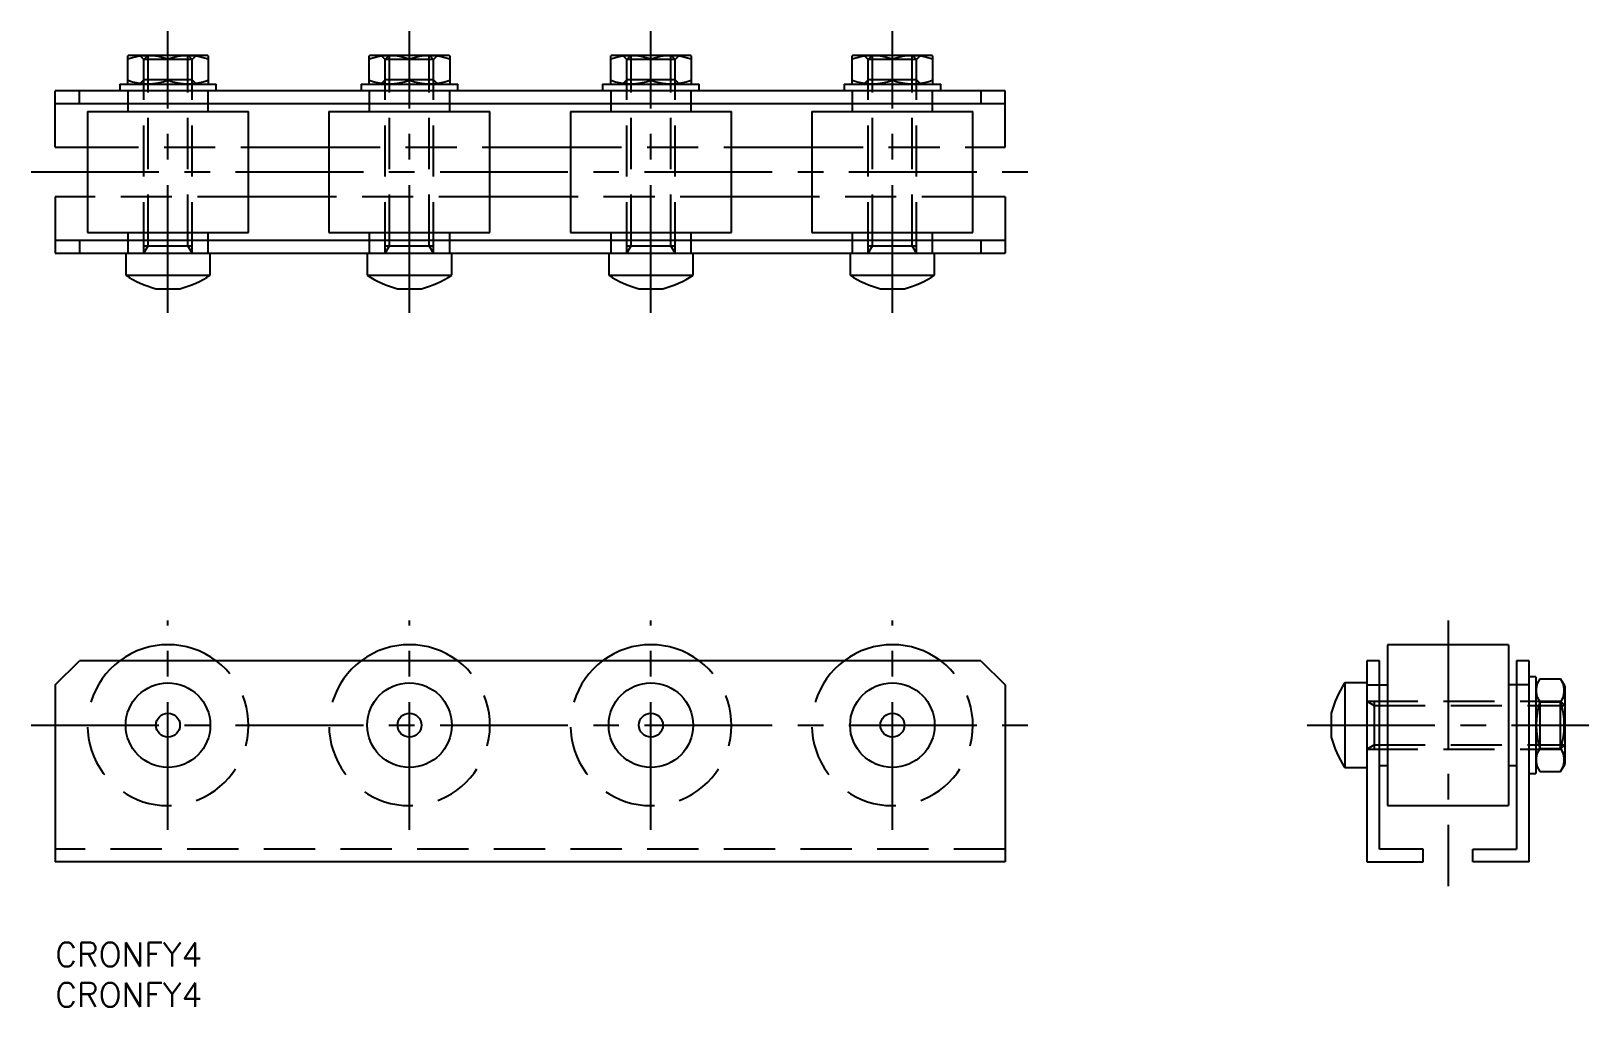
# Model space of a CAD drawing. Extents: x -3 to 191, y -8 to 113.
import ezdxf

# ---------------------------------------------------------------- set-up
doc = ezdxf.new("R2010")
doc.units = 0
doc.header["$LTSCALE"] = 0.5
doc.linetypes.add('CENTER', pattern=[50.8, 31.75, -6.35, 6.35, -6.35])
doc.linetypes.add('DASHED', pattern=[19.05, 12.7, -6.35])
for name, color, linetype in [('MSM_CENTER', 1, 'CENTER'), ('MSM_CONTINUOUS', 7, 'CONTINUOUS'), ('MSM_DASHED', 4, 'DASHED'), ('MSM_PART_NUMBER', 7, 'CONTINUOUS')]:
    doc.layers.add(name, color=color, linetype=linetype)
doc.styles.get("Standard").update_dxf_attribs({"font": 'txt.shx', "height": 3, "bigfont": 'bigfont.shx'})

# ---------------------------------------------------------------- blocks, each defined once
blk = doc.blocks.new('*U28')
at = {"layer": 'MSM_PART_NUMBER'}
blk.add_text('CRONFY4', height=3, dxfattribs=at).set_placement((0, -3))
blk = doc.blocks.new('*U29')
at = {"layer": 'MSM_PART_NUMBER'}
blk.add_text('CRONFY4', height=3, dxfattribs=at).set_placement((0, -8))

msp = doc.modelspace()

# ---------------------------------------------------------------- linework, layer by layer
at = {"layer": 'MSM_CENTER'}
for p, q in [((14, 78.24), (14, 113.24)), ((44, 78.24), (44, 113.24)), ((74, 78.24), (74, 113.24)), ((104, 78.24), (104, 113.24)), ((-3, 95.74), (121, 95.74)), ((14, 14), (14, 40)), ((44, 14), (44, 40)), ((74, 14), (74, 40)), ((104, 14), (104, 40)), ((173.03, 40), (173.03, 7)), ((-3, 27), (121, 27)), ((155.53, 27), (190.53, 27))]:
    msp.add_line(p, q, dxfattribs=at)
at = {"layer": 'MSM_CONTINUOUS'}
for p, q in [((9.1, 110.24), (9, 110.18)), ((9, 106.7), (9, 110.18)), ((9.1, 110.24), (18.9, 110.24)), ((14, 107.14), (14, 109.73)), ((19, 110.18), (18.9, 110.24)), ((19, 110.18), (19, 106.7)), ((39.1, 110.24), (39, 110.18)), ((39, 106.7), (39, 110.18)), ((39.1, 110.24), (48.9, 110.24)), ((44, 107.14), (44, 109.73)), ((49, 110.18), (48.9, 110.24)), ((49, 110.18), (49, 106.7)), ((69.1, 110.24), (69, 110.18)), ((69, 106.7), (69, 110.18)), ((69.1, 110.24), (78.9, 110.24)), ((74, 107.14), (74, 109.73)), ((79, 110.18), (78.9, 110.24)), ((79, 110.18), (79, 106.7)), ((99.1, 110.24), (99, 110.18)), ((99, 106.7), (99, 110.18)), ((99.1, 110.24), (108.9, 110.24)), ((104, 107.14), (104, 109.73)), ((109, 110.18), (108.9, 110.24)), ((109, 110.18), (109, 106.7)), ((8, 106.64), (8, 105.84)), ((8, 106.64), (20, 106.64)), ((9, 106.7), (9.1, 106.64)), ((18.9, 106.64), (19, 106.7)), ((20, 105.84), (20, 106.64)), ((38, 106.64), (38, 105.84)), ((38, 106.64), (50, 106.64)), ((39, 106.7), (39.1, 106.64)), ((48.9, 106.64), (49, 106.7)), ((50, 105.84), (50, 106.64)), ((68, 106.64), (68, 105.84)), ((68, 106.64), (80, 106.64)), ((69, 106.7), (69.1, 106.64)), ((78.9, 106.64), (79, 106.7)), ((80, 105.84), (80, 106.64)), ((98, 106.64), (98, 105.84)), ((98, 106.64), (110, 106.64)), ((99, 106.7), (99.1, 106.64)), ((108.9, 106.64), (109, 106.7)), ((110, 105.84), (110, 106.64)), ((0, 98.84), (0, 105.84)), ((118, 105.84), (0, 105.84)), ((3, 104.24), (3, 105.84)), ((115, 105.84), (115, 104.24)), ((118, 98.84), (118, 105.84)), ((0, 104.24), (118, 104.24)), ((4, 103.24), (4, 88.24)), ((4, 103.24), (24, 103.24)), ((9, 104.24), (9, 103.24)), ((19, 103.24), (19, 104.24)), ((24, 88.24), (24, 103.24)), ((34, 103.24), (34, 88.24)), ((34, 103.24), (54, 103.24)), ((39, 104.24), (39, 103.24)), ((49, 103.24), (49, 104.24)), ((54, 88.24), (54, 103.24)), ((64, 103.24), (64, 88.24)), ((64, 103.24), (84, 103.24)), ((69, 104.24), (69, 103.24)), ((79, 103.24), (79, 104.24)), ((84, 88.24), (84, 103.24)), ((94, 103.24), (94, 88.24)), ((94, 103.24), (114, 103.24)), ((99, 104.24), (99, 103.24)), ((109, 103.24), (109, 104.24)), ((114, 88.24), (114, 103.24)), ((0, 98.84), (4, 98.84)), ((24, 98.84), (34, 98.84)), ((54, 98.84), (64, 98.84)), ((84, 98.84), (94, 98.84)), ((114, 98.84), (118, 98.84)), ((0, 92.64), (0, 85.64)), ((4, 92.64), (0, 92.64)), ((34, 92.64), (24, 92.64)), ((64, 92.64), (54, 92.64)), ((94, 92.64), (84, 92.64)), ((118, 92.64), (114, 92.64)), ((118, 92.64), (118, 85.64)), ((118, 87.24), (0, 87.24)), ((3, 87.24), (3, 85.64)), ((4, 88.24), (24, 88.24)), ((9, 88.24), (9, 87.24)), ((19, 87.24), (19, 88.24)), ((34, 88.24), (54, 88.24)), ((39, 88.24), (39, 87.24)), ((49, 87.24), (49, 88.24)), ((64, 88.24), (84, 88.24)), ((69, 88.24), (69, 87.24)), ((79, 87.24), (79, 88.24)), ((94, 88.24), (114, 88.24)), ((99, 88.24), (99, 87.24)), ((109, 87.24), (109, 88.24)), ((115, 87.24), (115, 85.64)), ((0, 85.64), (118, 85.64)), ((8.75, 85.64), (8.75, 82.93)), ((19.25, 82.93), (19.25, 85.64)), ((38.75, 85.64), (38.75, 82.93)), ((49.25, 82.93), (49.25, 85.64)), ((68.75, 85.64), (68.75, 82.93)), ((79.25, 82.93), (79.25, 85.64)), ((98.75, 85.64), (98.75, 82.93)), ((109.25, 82.93), (109.25, 85.64)), ((8.75, 82.93), (19.25, 82.93)), ((38.75, 82.93), (49.25, 82.93)), ((68.75, 82.93), (79.25, 82.93)), ((98.75, 82.93), (109.25, 82.93)), ((12.51, 81.24), (15.49, 81.24)), ((42.51, 81.24), (45.49, 81.24)), ((72.51, 81.24), (75.49, 81.24)), ((102.51, 81.24), (105.49, 81.24)), ((165.53, 37), (165.53, 17)), ((180.53, 37), (165.53, 37)), ((180.53, 37), (180.53, 17)), ((0, 32), (3, 35)), ((115, 35), (3, 35)), ((115, 35), (118, 32)), ((164.53, 35), (162.93, 35)), ((162.93, 35), (162.93, 10)), ((164.53, 11.6), (164.53, 35)), ((181.53, 35), (181.53, 11.6)), ((183.13, 35), (181.53, 35)), ((183.13, 10), (183.13, 35)), ((183.93, 33), (183.13, 33)), ((183.93, 33), (183.93, 21)), ((0, 32), (0, 10)), ((118, 32), (118, 10)), ((160.22, 32.25), (160.22, 21.75)), ((162.93, 32.25), (160.22, 32.25)), ((162.93, 32), (165.53, 32)), ((183.13, 32), (180.53, 32)), ((184.43, 32.77), (183.93, 31.9)), ((184.43, 32.77), (187.02, 32.77)), ((187.53, 31.9), (187.02, 32.77)), ((187.53, 31.9), (187.53, 22.1)), ((184.43, 29.89), (187.02, 29.89)), ((158.53, 28.49), (158.53, 25.51)), ((184.43, 24.11), (187.02, 24.11)), ((160.22, 21.75), (162.93, 21.75)), ((164.53, 22), (165.53, 22)), ((180.53, 22), (181.53, 22)), ((183.93, 22.1), (184.43, 21.23)), ((187.02, 21.23), (187.53, 22.1)), ((183.13, 21), (183.93, 21)), ((184.43, 21.23), (187.02, 21.23)), ((165.53, 17), (180.53, 17)), ((118, 10), (0, 10)), ((162.93, 10), (169.93, 10)), ((169.93, 11.6), (164.53, 11.6)), ((169.93, 10), (169.93, 11.6)), ((176.13, 11.6), (181.53, 11.6)), ((176.13, 10), (176.13, 11.6)), ((183.13, 10), (176.13, 10))]:
    msp.add_line(p, q, dxfattribs=at)
for centre, radius in [((14, 27), 5.25), ((44, 27), 5.25), ((74, 27), 5.25), ((104, 27), 5.25), ((14, 27), 1.49), ((44, 27), 1.49), ((74, 27), 1.49), ((104, 27), 1.49)]:
    msp.add_circle(centre, radius, dxfattribs=at)
for centre, radius, start, end in [((11.5, 102.81), 7.37, 70.1592, 109.8408), ((16.5, 102.81), 7.37, 70.1592, 109.8408), ((41.5, 102.81), 7.37, 70.1592, 109.8408), ((46.5, 102.81), 7.37, 70.1592, 109.8408), ((71.5, 102.81), 7.37, 70.1592, 109.8408), ((76.5, 102.81), 7.37, 70.1592, 109.8408), ((101.5, 102.81), 7.37, 70.1592, 109.8408), ((106.5, 102.81), 7.37, 70.1592, 109.8408), ((11.5, 114.07), 7.37, 250.1592, 289.8408), ((16.5, 114.07), 7.37, 250.1592, 289.8408), ((41.5, 114.07), 7.37, 250.1592, 289.8408), ((46.5, 114.07), 7.37, 250.1592, 289.8408), ((71.5, 114.07), 7.37, 250.1592, 289.8408), ((76.5, 114.07), 7.37, 250.1592, 289.8408), ((101.5, 114.07), 7.37, 250.1592, 289.8408), ((106.5, 114.07), 7.37, 250.1592, 289.8408), ((15.54, 92.97), 12.12, 235.9445, 255.5214), ((12.46, 92.97), 12.12, 284.4786, 304.0555), ((45.54, 92.97), 12.12, 235.9445, 255.5214), ((42.46, 92.97), 12.12, 284.4786, 304.0555), ((75.54, 92.97), 12.12, 235.9445, 255.5214), ((72.46, 92.97), 12.12, 284.4786, 304.0555), ((105.54, 92.97), 12.12, 235.9445, 255.5214), ((102.46, 92.97), 12.12, 284.4786, 304.0555), ((14, 27), 10, 53.1301, 126.8699), ((44, 27), 10, 53.1301, 126.8699), ((74, 27), 10, 53.1301, 126.8699), ((104, 27), 10, 53.1301, 126.8699), ((170.26, 25.46), 12.12, 145.9445, 165.5214), ((186.54, 31.33), 2.56, 154.3574, 214.3573), ((184.91, 31.33), 2.56, 325.6427, 25.6426), ((193.59, 27), 9.61, 162.5124, 197.4876), ((177.86, 27), 9.61, 342.5124, 17.4876), ((170.26, 28.54), 12.12, 194.4786, 214.0555), ((186.54, 22.67), 2.56, 145.6427, 205.6426), ((184.91, 22.67), 2.56, 334.3574, 34.3573)]:
    msp.add_arc(centre, radius, start, end, dxfattribs=at)
at = {"layer": 'MSM_DASHED'}
for p, q in [((10.46, 110.24), (11, 109.7)), ((11.54, 110.24), (11, 109.7)), ((17, 109.7), (11, 109.7)), ((11, 85.64), (11, 109.7)), ((11.54, 86.58), (11.54, 110.24)), ((16.46, 110.24), (17, 109.7)), ((16.46, 86.58), (16.46, 110.24)), ((17.54, 110.24), (17, 109.7)), ((17, 85.64), (17, 109.7)), ((40.46, 110.24), (41, 109.7)), ((41.54, 110.24), (41, 109.7)), ((47, 109.7), (41, 109.7)), ((41, 85.64), (41, 109.7)), ((41.54, 86.58), (41.54, 110.24)), ((46.46, 110.24), (47, 109.7)), ((46.46, 86.58), (46.46, 110.24)), ((47.54, 110.24), (47, 109.7)), ((47, 85.64), (47, 109.7)), ((70.46, 110.24), (71, 109.7)), ((71.54, 110.24), (71, 109.7)), ((77, 109.7), (71, 109.7)), ((71, 85.64), (71, 109.7)), ((71.54, 86.58), (71.54, 110.24)), ((76.46, 110.24), (77, 109.7)), ((76.46, 86.58), (76.46, 110.24)), ((77.54, 110.24), (77, 109.7)), ((77, 85.64), (77, 109.7)), ((100.46, 110.24), (101, 109.7)), ((101.54, 110.24), (101, 109.7)), ((107, 109.7), (101, 109.7)), ((101, 85.64), (101, 109.7)), ((101.54, 86.58), (101.54, 110.24)), ((106.46, 110.24), (107, 109.7)), ((106.46, 86.58), (106.46, 110.24)), ((107.54, 110.24), (107, 109.7)), ((107, 85.64), (107, 109.7)), ((10.46, 106.64), (11, 107.18)), ((17, 107.18), (11, 107.18)), ((17.54, 106.64), (17, 107.18)), ((40.46, 106.64), (41, 107.18)), ((47, 107.18), (41, 107.18)), ((47.54, 106.64), (47, 107.18)), ((70.46, 106.64), (71, 107.18)), ((77, 107.18), (71, 107.18)), ((77.54, 106.64), (77, 107.18)), ((100.46, 106.64), (101, 107.18)), ((107, 107.18), (101, 107.18)), ((107.54, 106.64), (107, 107.18)), ((9, 105.84), (9, 104.24)), ((19, 104.24), (19, 105.84)), ((39, 105.84), (39, 104.24)), ((49, 104.24), (49, 105.84)), ((69, 105.84), (69, 104.24)), ((79, 104.24), (79, 105.84)), ((99, 105.84), (99, 104.24)), ((109, 104.24), (109, 105.84)), ((4, 98.84), (24, 98.84)), ((34, 98.84), (54, 98.84)), ((64, 98.84), (84, 98.84)), ((94, 98.84), (114, 98.84)), ((24, 92.64), (4, 92.64)), ((54, 92.64), (34, 92.64)), ((84, 92.64), (64, 92.64)), ((114, 92.64), (94, 92.64)), ((9, 87.24), (9, 85.64)), ((19, 85.64), (19, 87.24)), ((39, 87.24), (39, 85.64)), ((49, 85.64), (49, 87.24)), ((69, 87.24), (69, 85.64)), ((79, 85.64), (79, 87.24)), ((99, 87.24), (99, 85.64)), ((109, 85.64), (109, 87.24)), ((11, 86.58), (17, 86.58)), ((11, 85.64), (11.54, 86.58)), ((17, 85.64), (16.46, 86.58)), ((41, 86.58), (47, 86.58)), ((41, 85.64), (41.54, 86.58)), ((47, 85.64), (46.46, 86.58)), ((71, 86.58), (77, 86.58)), ((71, 85.64), (71.54, 86.58)), ((77, 85.64), (76.46, 86.58)), ((101, 86.58), (107, 86.58)), ((101, 85.64), (101.54, 86.58)), ((107, 85.64), (106.46, 86.58)), ((162.93, 30), (186.99, 30)), ((162.93, 30), (163.86, 29.46)), ((163.86, 30), (163.86, 24)), ((163.86, 29.46), (187.53, 29.46)), ((183.93, 30.54), (184.47, 30)), ((184.47, 24), (184.47, 30)), ((187.53, 30.54), (186.99, 30)), ((186.99, 24), (186.99, 30)), ((187.53, 29.46), (186.99, 30)), ((162.93, 24), (163.86, 24.54)), ((162.93, 24), (186.99, 24)), ((163.86, 24.54), (187.53, 24.54)), ((183.93, 23.46), (184.47, 24)), ((187.53, 24.54), (186.99, 24)), ((187.53, 23.46), (186.99, 24)), ((118, 11.6), (0, 11.6))]:
    msp.add_line(p, q, dxfattribs=at)
for centre in [(14, 27), (44, 27), (74, 27), (104, 27)]:
    msp.add_arc(centre, 10, 126.8699, 53.1301, dxfattribs=at)

# ---------------------------------------------------------------- block references
at = {"layer": 'MSM_CONTINUOUS'}
for name in ['*U28', '*U29']:
    msp.add_blockref(name, (0, 0), dxfattribs=at)

doc.saveas('drawing.dxf')
